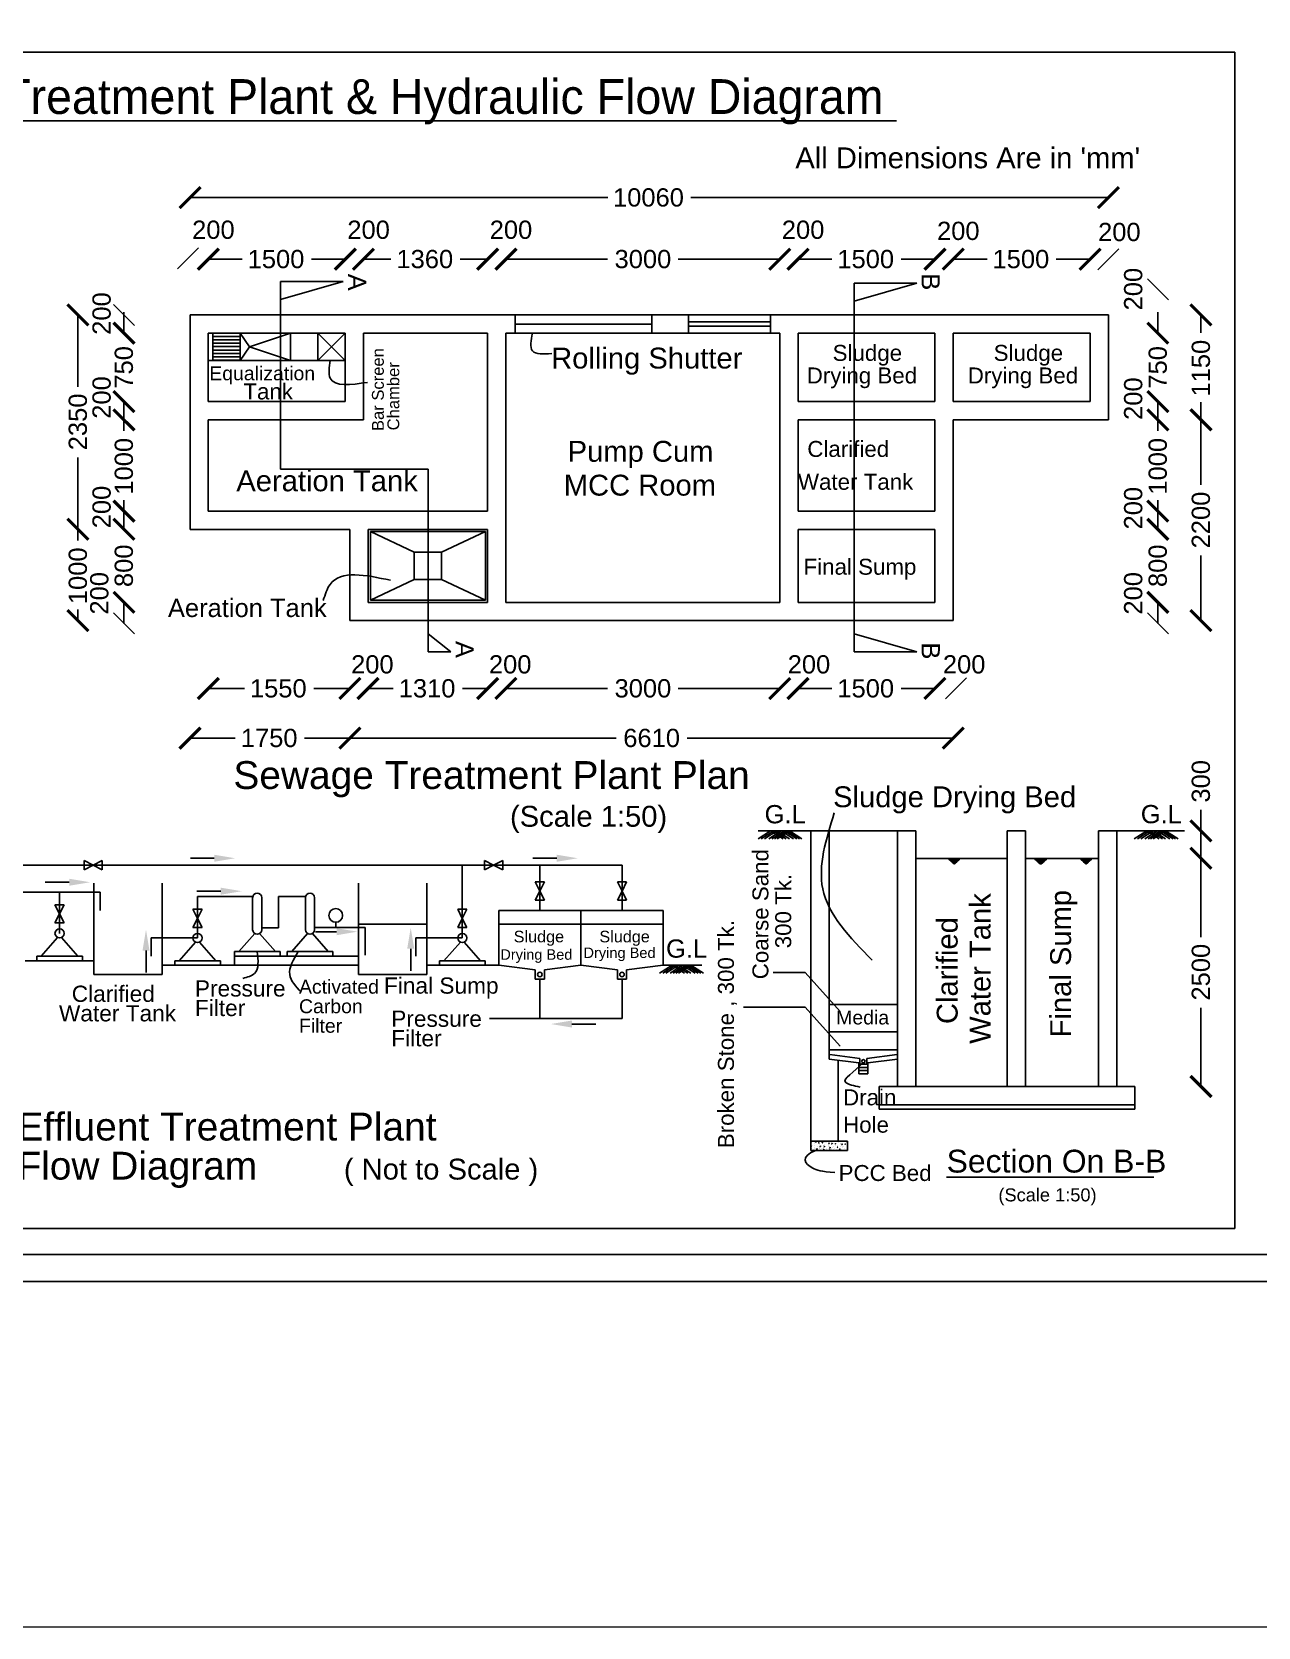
# Model space of a CAD drawing. Header units: metres. Extents: x 33037 to 86814, y -4407 to 25.
# Drawn here: x 86683.29 to 86718.1, y -4230.78 to -4185.48 of the extents above; entities that cross this region are included whole.
import ezdxf

# ---------------------------------------------------------------- set-up
doc = ezdxf.new("R2010")
doc.units = ezdxf.units.M
doc.header["$MEASUREMENT"] = 0
doc.linetypes.add('ACAD_ISO02W100', pattern=[15, 12, -3])
doc.layers.add('LOCATION_PLAN', color=7, linetype='Continuous', lineweight=0)
doc.styles.add('book anti', font='BKANT.TTF')
doc.styles.get("Standard").update_dxf_attribs({"font": 'arial.ttf'})

msp = doc.modelspace()

# ---------------------------------------------------------------- linework, layer by layer
for p, q in [((86717.43983, -4186.05223), (86668.67503, -4186.05223)), ((86717.43983, -4219.45929), (86717.43983, -4186.05223)), ((86687.77815, -4190.18368), (86699.63601, -4190.18368)), ((86713.85059, -4190.18368), (86701.99273, -4190.18368)), ((86688.29649, -4191.9339), (86689.25649, -4191.9339)), ((86692.18403, -4191.9339), (86691.22402, -4191.9339)), ((86692.70237, -4191.9339), (86693.48095, -4191.9339)), ((86696.22707, -4191.9339), (86695.44848, -4191.9339)), ((86696.74541, -4191.9339), (86699.62673, -4191.9339)), ((86704.52049, -4191.9339), (86701.63917, -4191.9339)), ((86705.03883, -4191.9339), (86705.99883, -4191.9339)), ((86708.92637, -4191.9339), (86707.96636, -4191.9339)), ((86709.44471, -4191.9339), (86710.40471, -4191.9339)), ((86713.33225, -4191.9339), (86712.37224, -4191.9339)), ((86692.12204, -4192.56916), (86690.34444, -4193.07726)), ((86690.34444, -4192.56916), (86692.12204, -4192.56916)), ((86706.62986, -4192.61358), (86708.40745, -4192.61358)), ((86708.40745, -4192.61358), (86706.62986, -4193.12168)), ((86684.59452, -4193.51552), (86684.59452, -4195.55663)), ((86685.90105, -4194.03386), (86685.90105, -4193.43777)), ((86687.77815, -4193.51552), (86687.77815, -4199.606)), ((86687.77815, -4193.51552), (86696.22707, -4193.51552)), ((86713.85059, -4193.51552), (86696.22707, -4193.51552)), ((86697.00458, -4194.03386), (86697.00458, -4193.51552)), ((86697.00458, -4193.77469), (86700.89212, -4193.77469)), ((86700.89212, -4194.03386), (86700.89212, -4193.51552)), ((86701.92879, -4194.03386), (86701.92879, -4193.51552)), ((86701.92879, -4193.7099), (86704.26132, -4193.7099)), ((86704.26132, -4194.03386), (86704.26132, -4193.51552)), ((86713.85059, -4196.49597), (86713.85059, -4193.51552)), ((86715.25458, -4194.03386), (86715.25458, -4193.43777)), ((86716.4789, -4193.51552), (86716.4789, -4194.02198)), ((86688.29649, -4194.03386), (86688.29649, -4195.97763)), ((86688.42607, -4194.03386), (86688.29649, -4194.03386)), ((86688.42607, -4194.03386), (86688.42607, -4194.81137)), ((86688.42607, -4194.03386), (86689.20358, -4194.03386)), ((86689.20358, -4194.12554), (86688.42607, -4194.12554)), ((86689.20358, -4194.22273), (86688.42607, -4194.22273)), ((86692.18403, -4194.03386), (86689.20358, -4194.03386)), ((86689.20358, -4194.03386), (86689.20358, -4194.81137)), ((86689.20358, -4194.03386), (86689.46275, -4194.42261)), ((86689.46275, -4194.42261), (86690.62901, -4194.03386)), ((86690.62901, -4194.03386), (86690.62901, -4194.81137)), ((86691.40652, -4194.03386), (86691.40652, -4194.81137)), ((86691.40652, -4194.81137), (86692.18403, -4194.03386)), ((86691.40652, -4194.03386), (86692.18403, -4194.81137)), ((86692.18403, -4194.03386), (86692.18403, -4195.97763)), ((86692.70237, -4194.03386), (86692.70237, -4196.49597)), ((86696.22707, -4194.03386), (86692.70237, -4194.03386)), ((86696.22707, -4194.03386), (86696.22707, -4199.08766)), ((86696.74541, -4194.03386), (86696.74541, -4201.67936)), ((86704.52049, -4194.03386), (86696.74541, -4194.03386)), ((86701.92879, -4193.83948), (86704.26132, -4193.83948)), ((86704.52049, -4201.67936), (86704.52049, -4194.03386)), ((86705.03883, -4195.97763), (86705.03883, -4194.03386)), ((86708.92637, -4194.03386), (86705.03883, -4194.03386)), ((86708.92637, -4195.97763), (86708.92637, -4194.03386)), ((86713.33225, -4194.03386), (86709.44471, -4194.03386)), ((86709.44471, -4195.97763), (86709.44471, -4194.03386)), ((86713.33225, -4195.97763), (86713.33225, -4194.03386)), ((86689.20358, -4194.31992), (86688.42607, -4194.31992)), ((86689.20358, -4194.41711), (86688.42607, -4194.41711)), ((86689.20358, -4194.5143), (86688.42607, -4194.5143)), ((86689.20358, -4194.61149), (86688.42607, -4194.61149)), ((86689.20358, -4194.81137), (86689.46275, -4194.42261)), ((86689.46275, -4194.42261), (86690.62901, -4194.81137)), ((86692.18403, -4194.81137), (86688.29649, -4194.81137)), ((86689.20358, -4194.70867), (86688.42607, -4194.70867)), ((86689.20358, -4194.80586), (86688.42607, -4194.80586)), ((86688.42607, -4194.81137), (86689.20358, -4194.81137)), ((86685.90105, -4195.97763), (86685.90105, -4196.57372)), ((86692.18403, -4195.97763), (86688.29649, -4195.97763)), ((86708.92637, -4195.97763), (86705.03883, -4195.97763)), ((86713.33225, -4195.97763), (86709.44471, -4195.97763)), ((86715.25458, -4195.97763), (86715.25458, -4196.57372)), ((86716.4789, -4196.49597), (86716.4789, -4195.98951)), ((86685.90105, -4196.49597), (86685.90105, -4196.80805)), ((86692.70237, -4196.49597), (86688.29649, -4196.49597)), ((86688.29649, -4196.49597), (86688.29649, -4199.08766)), ((86708.92637, -4196.49597), (86705.03883, -4196.49597)), ((86705.03883, -4199.08766), (86705.03883, -4196.49597)), ((86708.92637, -4199.08766), (86708.92637, -4196.49597)), ((86709.44471, -4202.1977), (86709.44471, -4196.49597)), ((86713.85059, -4196.49597), (86709.44471, -4196.49597)), ((86715.25458, -4196.49597), (86715.25458, -4196.80805)), ((86716.4789, -4196.49597), (86716.4789, -4198.3427)), ((86684.59452, -4199.606), (86684.59452, -4197.56489)), ((86685.90105, -4199.08766), (86685.90105, -4198.77558)), ((86715.25458, -4199.08766), (86715.25458, -4198.77558)), ((86685.90105, -4199.606), (86685.90105, -4199.00991)), ((86696.22707, -4199.08766), (86688.29649, -4199.08766)), ((86708.92637, -4199.08766), (86705.03883, -4199.08766)), ((86715.25458, -4199.606), (86715.25458, -4199.00991)), ((86684.59452, -4199.606), (86684.59452, -4199.91808)), ((86692.31361, -4199.606), (86687.77815, -4199.606)), ((86692.31361, -4199.606), (86692.31361, -4202.1977)), ((86696.22707, -4199.606), (86692.83195, -4199.606)), ((86692.83195, -4199.606), (86692.83195, -4201.67936)), ((86696.16228, -4199.67079), (86692.89674, -4199.67079)), ((86692.89674, -4199.67079), (86692.89674, -4201.61456)), ((86694.14076, -4200.25393), (86692.89674, -4199.67079)), ((86694.91826, -4200.25393), (86696.16228, -4199.67079)), ((86696.16228, -4199.67079), (86696.16228, -4201.61456)), ((86696.22707, -4199.606), (86696.22707, -4201.67936)), ((86705.03883, -4201.67936), (86705.03883, -4199.606)), ((86708.92637, -4199.606), (86705.03883, -4199.606)), ((86708.92637, -4201.67936), (86708.92637, -4199.606)), ((86694.91826, -4200.25393), (86694.14076, -4200.25393)), ((86694.14076, -4200.25393), (86694.14076, -4201.03143)), ((86694.91826, -4201.03143), (86694.91826, -4200.25393)), ((86716.4789, -4202.1977), (86716.4789, -4200.35096)), ((86692.89674, -4201.61456), (86694.14076, -4201.03143)), ((86694.14076, -4201.03143), (86694.91826, -4201.03143)), ((86694.91826, -4201.03143), (86696.16228, -4201.61456)), ((86684.59452, -4202.1977), (86684.59452, -4201.88561)), ((86685.90105, -4201.67936), (86685.90105, -4202.27545)), ((86696.22707, -4201.67936), (86692.83195, -4201.67936)), ((86696.16228, -4201.61456), (86692.89674, -4201.61456)), ((86696.74541, -4201.67936), (86704.52049, -4201.67936)), ((86708.92637, -4201.67936), (86705.03883, -4201.67936)), ((86715.25458, -4201.67936), (86715.25458, -4202.27545)), ((86696.22707, -4202.1977), (86692.31361, -4202.1977)), ((86696.22707, -4202.1977), (86705.03883, -4202.1977)), ((86709.44471, -4202.1977), (86704.52049, -4202.1977)), ((86695.1777, -4203.08316), (86694.54045, -4202.57506)), ((86708.40975, -4203.08316), (86706.63216, -4202.57506)), ((86694.54045, -4203.08316), (86695.1777, -4203.08316)), ((86706.62986, -4203.08316), (86708.40975, -4203.08316)), ((86688.29649, -4204.12418), (86689.32128, -4204.12418)), ((86692.31361, -4204.12418), (86691.28881, -4204.12418)), ((86692.83195, -4204.12418), (86693.54574, -4204.12418)), ((86696.22707, -4204.12418), (86695.51327, -4204.12418)), ((86696.74541, -4204.12418), (86699.62673, -4204.12418)), ((86704.52049, -4204.12418), (86701.63917, -4204.12418)), ((86705.03883, -4204.12418), (86705.99883, -4204.12418)), ((86708.92637, -4204.12418), (86707.96636, -4204.12418)), ((86687.77815, -4205.5333), (86689.06211, -4205.5333)), ((86692.31361, -4205.5333), (86691.02964, -4205.5333)), ((86692.31361, -4205.5333), (86699.87085, -4205.5333)), ((86709.44471, -4205.5333), (86701.88747, -4205.5333)), ((86716.4789, -4208.17038), (86716.4789, -4207.57429)), ((86704.25997, -4208.17038), (86703.90556, -4208.39089)), ((86703.90934, -4208.17038), (86705.91289, -4208.17038)), ((86704.35087, -4208.17038), (86703.99646, -4208.39089)), ((86704.44177, -4208.17038), (86704.08736, -4208.39089)), ((86704.55993, -4208.17038), (86704.20552, -4208.39089)), ((86704.25997, -4208.17038), (86704.61438, -4208.39089)), ((86704.65083, -4208.17038), (86704.29642, -4208.39089)), ((86704.35087, -4208.17038), (86704.70528, -4208.39089)), ((86704.72355, -4208.17038), (86704.36914, -4208.39089)), ((86704.44177, -4208.17038), (86704.79618, -4208.39089)), ((86704.79627, -4208.17038), (86704.44186, -4208.39089)), ((86704.55993, -4208.17038), (86704.91435, -4208.39089)), ((86704.65083, -4208.17038), (86705.00524, -4208.39089)), ((86704.72355, -4208.17038), (86705.07796, -4208.39089)), ((86704.79627, -4208.17038), (86705.15068, -4208.39089)), ((86705.40327, -4217.24131), (86705.40327, -4208.17038)), ((86705.40327, -4208.17038), (86707.86538, -4208.17038)), ((86705.92161, -4214.64961), (86705.92161, -4208.17038)), ((86707.86538, -4215.42712), (86707.86538, -4208.17038)), ((86707.86538, -4208.17038), (86708.38372, -4208.17038)), ((86708.38372, -4215.42712), (86708.38372, -4208.17038)), ((86710.97541, -4215.42712), (86710.97541, -4208.17038)), ((86710.97541, -4208.17038), (86711.49375, -4208.17038)), ((86711.49375, -4215.42712), (86711.49375, -4208.17038)), ((86713.56711, -4215.42712), (86713.56711, -4208.17038)), ((86713.56711, -4208.17038), (86714.08544, -4208.17038)), ((86714.08544, -4215.42712), (86714.08544, -4208.17038)), ((86714.08544, -4208.17038), (86716.0066, -4208.17038)), ((86714.93945, -4208.17038), (86714.58504, -4208.39089)), ((86715.03035, -4208.17038), (86714.67594, -4208.39089)), ((86715.12125, -4208.17038), (86714.76684, -4208.39089)), ((86715.23942, -4208.17038), (86714.88501, -4208.39089)), ((86714.93945, -4208.17038), (86715.29387, -4208.39089)), ((86715.33032, -4208.17038), (86714.9759, -4208.39089)), ((86715.03035, -4208.17038), (86715.38477, -4208.39089)), ((86715.40303, -4208.17038), (86715.04862, -4208.39089)), ((86715.12125, -4208.17038), (86715.47566, -4208.39089)), ((86715.47575, -4208.17038), (86715.12134, -4208.39089)), ((86715.23942, -4208.17038), (86715.59383, -4208.39089)), ((86715.33032, -4208.17038), (86715.68473, -4208.39089)), ((86715.40303, -4208.17038), (86715.75745, -4208.39089)), ((86715.47575, -4208.17038), (86715.83017, -4208.39089)), ((86716.4789, -4208.94789), (86716.4789, -4208.17038)), ((86684.76859, -4209.27107), (86684.76859, -4209.0119)), ((86684.76859, -4209.0119), (86685.02776, -4209.14148)), ((86685.02776, -4209.14148), (86684.76859, -4209.27107)), ((86685.02776, -4209.14148), (86685.28693, -4209.0119)), ((86685.02776, -4209.14148), (86685.28693, -4209.27107)), ((86685.28693, -4209.0119), (86685.28693, -4209.27107)), ((86688.46644, -4208.94544), (86687.78852, -4208.94544)), ((86696.13589, -4209.0119), (86696.39506, -4209.14148)), ((86696.13589, -4209.27107), (86696.13589, -4209.0119)), ((86696.39506, -4209.14148), (86696.13589, -4209.27107)), ((86696.39506, -4209.14148), (86696.65423, -4209.0119)), ((86696.39506, -4209.14148), (86696.65423, -4209.27107)), ((86696.65423, -4209.0119), (86696.65423, -4209.27107)), ((86698.18988, -4208.94544), (86697.51196, -4208.94544)), ((86708.38372, -4208.94789), (86710.97541, -4208.94789)), ((86711.49375, -4208.94789), (86713.56711, -4208.94789)), ((86716.4789, -4208.94789), (86716.4789, -4211.18338)), ((86684.34674, -4209.62752), (86683.66881, -4209.62752)), ((86697.70867, -4209.8758), (86697.57909, -4209.61663)), ((86697.57909, -4209.61663), (86697.83826, -4209.61663)), ((86697.83826, -4209.61663), (86697.70867, -4209.8758)), ((86699.91161, -4209.61663), (86700.17078, -4209.61663)), ((86700.0412, -4209.8758), (86699.91161, -4209.61663)), ((86700.17078, -4209.61663), (86700.0412, -4209.8758)), ((86685.04472, -4212.24528), (86685.04472, -4209.65359)), ((86686.98849, -4212.24528), (86686.98849, -4209.65359)), ((86688.6486, -4209.88109), (86687.97067, -4209.88109)), ((86689.5551, -4210.06741), (86689.5551, -4210.97451)), ((86689.81427, -4210.06741), (86689.81427, -4210.97451)), ((86690.28495, -4210.92579), (86690.28495, -4210.03103)), ((86690.28495, -4210.03103), (86691.06055, -4210.03103)), ((86691.05534, -4210.06741), (86691.05534, -4210.97451)), ((86691.31451, -4210.06741), (86691.31451, -4210.97451)), ((86692.56064, -4212.24528), (86692.56064, -4209.65359)), ((86694.50441, -4212.24528), (86694.50441, -4209.65359)), ((86697.70867, -4209.8758), (86697.57909, -4210.13497)), ((86697.70867, -4209.8758), (86697.83826, -4210.13497)), ((86700.0412, -4209.8758), (86699.91161, -4210.13497)), ((86700.0412, -4209.8758), (86700.17078, -4210.13497)), ((86684.07284, -4210.52372), (86683.94325, -4210.26455)), ((86683.94325, -4210.26455), (86684.20242, -4210.26455)), ((86684.07284, -4210.52372), (86683.94325, -4210.78289)), ((86684.20242, -4210.26455), (86684.07284, -4210.52372)), ((86684.07284, -4210.52372), (86684.20242, -4210.78289)), ((86687.98982, -4210.65331), (86687.86024, -4210.39414)), ((86687.86024, -4210.39414), (86688.11941, -4210.39414)), ((86688.11941, -4210.39414), (86687.98982, -4210.65331)), ((86695.37615, -4210.39414), (86695.63532, -4210.39414)), ((86695.50573, -4210.65331), (86695.37615, -4210.39414)), ((86695.63532, -4210.39414), (86695.50573, -4210.65331)), ((86696.54241, -4210.43109), (86696.54241, -4211.98611)), ((86696.54241, -4210.43109), (86698.87493, -4210.43109)), ((86697.83826, -4210.13497), (86697.57909, -4210.13497)), ((86698.87493, -4211.98611), (86698.87493, -4210.43109)), ((86698.87493, -4210.43109), (86701.20746, -4210.43109)), ((86698.87493, -4210.43109), (86698.87493, -4211.98611)), ((86700.17078, -4210.13497), (86699.91161, -4210.13497)), ((86701.20746, -4211.98611), (86701.20746, -4210.43109)), ((86684.20242, -4210.78289), (86683.94325, -4210.78289)), ((86687.98982, -4210.65331), (86687.86024, -4210.91248)), ((86688.11941, -4210.91248), (86687.86024, -4210.91248)), ((86687.98982, -4210.65331), (86688.11941, -4210.91248)), ((86689.81427, -4210.92579), (86690.28495, -4210.92579)), ((86691.31451, -4210.97451), (86691.31451, -4210.84492)), ((86691.91189, -4210.76439), (86691.91189, -4210.90971)), ((86692.56064, -4210.81985), (86694.50441, -4210.81985)), ((86695.50573, -4210.65331), (86695.37615, -4210.91248)), ((86695.63532, -4210.91248), (86695.37615, -4210.91248)), ((86695.50573, -4210.65331), (86695.63532, -4210.91248)), ((86696.54241, -4210.81985), (86698.87493, -4210.81985)), ((86698.87493, -4210.81985), (86701.20746, -4210.81985)), ((86684.0185, -4211.19666), (86683.5545, -4211.72694)), ((86684.12718, -4211.19666), (86684.59118, -4211.72694)), ((86687.93548, -4211.32624), (86687.47148, -4211.85652)), ((86688.04416, -4211.32624), (86688.50816, -4211.85652)), ((86689.61548, -4211.08406), (86689.16635, -4211.59736)), ((86689.7539, -4211.08406), (86690.20303, -4211.59736)), ((86691.11571, -4211.08406), (86690.66658, -4211.59736)), ((86691.25413, -4211.08406), (86691.70326, -4211.59736)), ((86691.93731, -4211.03202), (86691.33618, -4211.03434)), ((86695.45139, -4211.32624), (86694.98739, -4211.85652)), ((86695.56007, -4211.32624), (86696.02407, -4211.85652)), ((86683.10095, -4211.85652), (86685.04472, -4211.85652)), ((86684.72076, -4211.72694), (86683.42492, -4211.72694)), ((86683.42492, -4211.85652), (86683.42492, -4211.72694)), ((86684.72076, -4211.85652), (86684.72076, -4211.72694)), ((86686.52696, -4211.56689), (86686.52696, -4212.19165)), ((86687.3419, -4211.98611), (86687.3419, -4211.85652)), ((86688.63774, -4211.85652), (86687.3419, -4211.85652)), ((86688.63774, -4211.98611), (86688.63774, -4211.85652)), ((86690.33261, -4211.59736), (86689.03677, -4211.59736)), ((86689.03677, -4211.98611), (86689.03677, -4211.59736)), ((86689.03677, -4211.72694), (86692.56064, -4211.72694)), ((86690.33261, -4211.72694), (86690.33261, -4211.59736)), ((86690.537, -4211.72694), (86690.537, -4211.59736)), ((86691.83284, -4211.59736), (86690.537, -4211.59736)), ((86691.83284, -4211.72694), (86691.83284, -4211.59736)), ((86694.04311, -4211.51476), (86694.04311, -4212.13951)), ((86696.15366, -4211.85652), (86694.85781, -4211.85652)), ((86694.85781, -4211.98611), (86694.85781, -4211.85652)), ((86696.15366, -4211.85652), (86696.15366, -4211.98611)), ((86685.04472, -4212.24528), (86686.98849, -4212.24528)), ((86686.98849, -4212.24528), (86686.98849, -4211.98611)), ((86686.98849, -4211.98611), (86692.56064, -4211.98611)), ((86686.98849, -4212.24528), (86686.98849, -4212.21936)), ((86692.56064, -4212.24528), (86694.50441, -4212.24528)), ((86694.50441, -4211.98611), (86696.54241, -4211.98611)), ((86696.54241, -4211.98611), (86697.57909, -4212.11569)), ((86697.57909, -4212.37486), (86697.57909, -4212.11569)), ((86697.83826, -4212.11569), (86698.87493, -4211.98611)), ((86697.83826, -4212.37486), (86697.83826, -4212.11569)), ((86698.87493, -4211.98611), (86699.91161, -4212.11569)), ((86699.91161, -4212.37486), (86699.91161, -4212.11569)), ((86700.17078, -4212.11569), (86701.20746, -4211.98611)), ((86700.17078, -4212.37486), (86700.17078, -4212.11569)), ((86701.4617, -4211.98611), (86701.10729, -4212.20662)), ((86701.5526, -4211.98611), (86701.19819, -4212.20662)), ((86701.20746, -4211.98611), (86702.30315, -4211.98611)), ((86701.6435, -4211.98611), (86701.28908, -4212.20662)), ((86701.76166, -4211.98611), (86701.40725, -4212.20662)), ((86701.4617, -4211.98611), (86701.81611, -4212.20662)), ((86701.85256, -4211.98611), (86701.49815, -4212.20662)), ((86701.5526, -4211.98611), (86701.90701, -4212.20662)), ((86701.92528, -4211.98611), (86701.57087, -4212.20662)), ((86701.6435, -4211.98611), (86701.99791, -4212.20662)), ((86701.998, -4211.98611), (86701.64359, -4212.20662)), ((86701.76166, -4211.98611), (86702.11608, -4212.20662)), ((86701.85256, -4211.98611), (86702.20697, -4212.20662)), ((86701.92528, -4211.98611), (86702.27969, -4212.20662)), ((86701.998, -4211.98611), (86702.35241, -4212.20662)), ((86705.23745, -4212.19261), (86704.33239, -4212.19261)), ((86706.23227, -4213.30199), (86705.23745, -4212.19261)), ((86697.57909, -4212.37486), (86697.83826, -4212.37486)), ((86699.91161, -4212.37486), (86700.17078, -4212.37486)), ((86705.23745, -4213.17335), (86703.48826, -4213.17335)), ((86706.23227, -4214.28273), (86705.23745, -4213.17335)), ((86705.92161, -4213.0946), (86707.86538, -4213.0946)), ((86716.4789, -4215.42712), (86716.4789, -4213.19163)), ((86698.61724, -4213.65369), (86699.29516, -4213.65369)), ((86705.92161, -4213.87211), (86707.86538, -4213.87211)), ((86705.92161, -4214.39044), (86707.86538, -4214.39044)), ((86705.93768, -4214.52103), (86706.79631, -4214.62836)), ((86706.79631, -4214.62836), (86706.79631, -4214.79424)), ((86707.84931, -4214.52103), (86706.99068, -4214.62836)), ((86706.99068, -4214.62836), (86706.99068, -4214.79424)), ((86705.92161, -4214.64961), (86706.76391, -4214.7549)), ((86706.18078, -4216.98214), (86706.18078, -4214.68201)), ((86706.76391, -4214.7549), (86706.76391, -4215.0669)), ((86706.76391, -4214.88548), (86707.02308, -4214.88548)), ((86706.76391, -4214.97619), (86707.02308, -4214.97619)), ((86706.76391, -4215.0669), (86707.02308, -4215.0669)), ((86706.79631, -4214.79424), (86706.99068, -4214.79424)), ((86707.86538, -4214.64961), (86707.02308, -4214.7549)), ((86707.02308, -4214.7549), (86707.02308, -4215.0669)), ((86707.86538, -4215.42712), (86707.34704, -4215.42712)), ((86707.34704, -4215.42712), (86707.34704, -4216.07505)), ((86707.34704, -4215.42712), (86714.60378, -4215.42712)), ((86714.60378, -4215.42712), (86714.60378, -4216.07505)), ((86707.34704, -4215.94546), (86714.60378, -4215.94546)), ((86707.34704, -4216.07505), (86714.60378, -4216.07505)), ((86705.40327, -4216.98214), (86706.43995, -4216.98214)), ((86705.40327, -4217.24131), (86706.43995, -4217.24131)), ((86706.43995, -4217.24131), (86706.43995, -4216.98214)), ((86709.25742, -4218.0006), (86715.14182, -4218.0006)), ((86717.43983, -4219.45929), (86668.67503, -4219.45929))]:
    msp.add_line(p, q)
at = {"color": 0, "linetype": 'ByBlock'}
for p, q in [((86687.4251, -4192.20919), (86688.02119, -4191.6131)), ((86713.55254, -4192.23194), (86714.14863, -4191.63585)), ((86715.55263, -4193.08789), (86714.95654, -4192.4918)), ((86686.1991, -4193.81357), (86685.60301, -4193.21748)), ((86686.1991, -4202.57349), (86685.60301, -4201.9774)), ((86715.55263, -4202.57349), (86714.95654, -4201.9774)), ((86709.22441, -4204.42223), (86709.8205, -4203.82614))]:
    msp.add_line(p, q, dxfattribs=at)
at = {"linetype": 'ACAD_ISO02W100'}
for p, q in [((86690.34444, -4192.56916), (86690.34444, -4197.89598)), ((86706.62986, -4192.61358), (86706.62986, -4203.08316)), ((86690.34444, -4197.89598), (86694.54045, -4197.89598)), ((86694.54045, -4197.89598), (86694.54045, -4203.08316))]:
    msp.add_line(p, q, dxfattribs=at)
at = {"color": 5}
msp.add_line((86705.40327, -4208.17085), (86705.40374, -4208.17038), dxfattribs=at)
at = {"linetype": 'ACAD_ISO02W100', "ltscale": 13.5}
for p, q in [((86680.50926, -4209.14148), (86700.0412, -4209.14148)), ((86695.50573, -4211.2086), (86695.50573, -4209.14148)), ((86697.70867, -4210.43109), (86697.70867, -4209.14148)), ((86700.0412, -4210.43109), (86700.0412, -4209.14148)), ((86684.07284, -4209.91275), (86682.92326, -4209.91275)), ((86684.07284, -4211.07902), (86684.07284, -4209.91275)), ((86684.07284, -4209.91275), (86685.22242, -4209.91275)), ((86685.22242, -4209.91275), (86685.22242, -4210.43109)), ((86687.98982, -4211.2086), (86687.98982, -4210.03103)), ((86687.98982, -4210.03103), (86689.56032, -4210.03103)), ((86691.31451, -4210.90971), (86692.74956, -4210.90971)), ((86692.74956, -4210.90971), (86692.74956, -4211.70027)), ((86687.98982, -4211.2086), (86686.67252, -4211.2086)), ((86686.67252, -4211.2086), (86686.67252, -4211.72176)), ((86695.50573, -4211.2086), (86694.18843, -4211.2086)), ((86694.18843, -4211.2086), (86694.18843, -4211.72176)), ((86697.70867, -4212.37486), (86697.70867, -4213.49809)), ((86700.0412, -4212.37486), (86700.0412, -4213.49809)), ((86700.0412, -4213.49809), (86696.27535, -4213.49809))]:
    msp.add_line(p, q, dxfattribs=at)
at = {"color": 8}
for p, q in [((86709.6366, -4208.97032), (86709.31124, -4208.97032)), ((86709.62498, -4208.98069), (86709.32286, -4208.98069)), ((86709.61336, -4208.99105), (86709.33448, -4208.99105)), ((86709.60174, -4209.00142), (86709.3461, -4209.00142)), ((86709.59012, -4209.01179), (86709.35772, -4209.01179)), ((86709.5785, -4209.02215), (86709.36934, -4209.02215)), ((86709.56688, -4209.03252), (86709.38096, -4209.03252)), ((86709.55526, -4209.04289), (86709.39258, -4209.04289)), ((86709.54364, -4209.05325), (86709.4042, -4209.05325)), ((86709.53202, -4209.06362), (86709.41582, -4209.06362)), ((86709.5204, -4209.07399), (86709.42744, -4209.07399)), ((86709.50878, -4209.08435), (86709.43906, -4209.08435)), ((86709.49716, -4209.09472), (86709.45068, -4209.09472)), ((86709.48554, -4209.10509), (86709.4623, -4209.10509)), ((86712.07977, -4208.97032), (86711.75442, -4208.97032)), ((86712.06815, -4208.98069), (86711.76604, -4208.98069)), ((86712.05653, -4208.99105), (86711.77766, -4208.99105)), ((86712.10381, -4208.97032), (86711.77845, -4208.97032)), ((86712.04491, -4209.00142), (86711.78928, -4209.00142)), ((86712.09219, -4208.98069), (86711.79007, -4208.98069)), ((86712.03329, -4209.01179), (86711.8009, -4209.01179)), ((86712.08057, -4208.99105), (86711.80169, -4208.99105)), ((86712.02167, -4209.02215), (86711.81252, -4209.02215)), ((86712.06895, -4209.00142), (86711.81331, -4209.00142)), ((86712.01005, -4209.03252), (86711.82414, -4209.03252)), ((86712.05733, -4209.01179), (86711.82493, -4209.01179)), ((86711.99843, -4209.04289), (86711.83576, -4209.04289)), ((86712.04571, -4209.02215), (86711.83655, -4209.02215)), ((86711.98681, -4209.05325), (86711.84737, -4209.05325)), ((86712.03409, -4209.03252), (86711.84817, -4209.03252)), ((86711.97519, -4209.06362), (86711.85899, -4209.06362)), ((86712.02247, -4209.04289), (86711.85979, -4209.04289)), ((86711.96357, -4209.07399), (86711.87061, -4209.07399)), ((86712.01085, -4209.05325), (86711.87141, -4209.05325)), ((86711.95195, -4209.08435), (86711.88223, -4209.08435)), ((86711.99923, -4209.06362), (86711.88303, -4209.06362)), ((86711.94033, -4209.09472), (86711.89385, -4209.09472)), ((86711.98761, -4209.07399), (86711.89465, -4209.07399)), ((86711.92871, -4209.10509), (86711.90547, -4209.10509)), ((86711.97599, -4209.08435), (86711.90627, -4209.08435)), ((86711.96437, -4209.09472), (86711.91789, -4209.09472)), ((86711.95275, -4209.10509), (86711.92951, -4209.10509)), ((86713.38073, -4208.97032), (86713.05537, -4208.97032)), ((86713.36911, -4208.98069), (86713.06699, -4208.98069)), ((86713.35749, -4208.99105), (86713.07861, -4208.99105)), ((86713.34587, -4209.00142), (86713.09023, -4209.00142)), ((86713.33425, -4209.01179), (86713.10185, -4209.01179)), ((86713.32263, -4209.02215), (86713.11347, -4209.02215)), ((86713.31101, -4209.03252), (86713.12509, -4209.03252)), ((86713.29939, -4209.04289), (86713.13671, -4209.04289)), ((86713.28777, -4209.05325), (86713.14833, -4209.05325)), ((86713.27615, -4209.06362), (86713.15995, -4209.06362)), ((86713.26453, -4209.07399), (86713.17157, -4209.07399)), ((86713.25291, -4209.08435), (86713.18319, -4209.08435)), ((86713.24129, -4209.09472), (86713.19481, -4209.09472)), ((86713.22967, -4209.10509), (86713.20643, -4209.10509))]:
    msp.add_line(p, q, dxfattribs=at)
at = {"color": 1}
for p, q in [((86705.40327, -4217.11111), (86705.42066, -4217.10443)), ((86705.40327, -4217.11191), (86705.41541, -4217.1201)), ((86705.41542, -4217.12021), (86705.42068, -4217.10455)), ((86705.42459, -4217.15711), (86705.42459, -4217.15711)), ((86705.42703, -4217.01268), (86705.42703, -4217.01268)), ((86705.43121, -4217.17992), (86705.43121, -4217.17992)), ((86705.48442, -4217.21132), (86705.48442, -4217.21132)), ((86705.49277, -4217.05489), (86705.49277, -4217.05489)), ((86705.49512, -4217.05669), (86705.49512, -4217.05669)), ((86705.50888, -4217.19114), (86705.50888, -4217.19114)), ((86705.51203, -4217.10486), (86705.51203, -4217.10486)), ((86705.51492, -4217.15096), (86705.51492, -4217.15096)), ((86705.51518, -4217.01859), (86705.51518, -4217.01859)), ((86705.52008, -4217.23778), (86705.52008, -4217.23778)), ((86705.53418, -4217.00942), (86705.54667, -4216.99453)), ((86705.53418, -4217.00942), (86705.54967, -4217.01078)), ((86705.54968, -4217.01089), (86705.54668, -4216.99465)), ((86705.55721, -4217.21575), (86705.57536, -4217.20878)), ((86705.55721, -4217.21575), (86705.57011, -4217.22444)), ((86705.56538, -4217.01852), (86705.56538, -4217.01852)), ((86705.56956, -4217.18577), (86705.56956, -4217.18577)), ((86705.57012, -4217.22456), (86705.57538, -4217.2089)), ((86705.57014, -4217.20437), (86705.58263, -4217.18948)), ((86705.57014, -4217.20437), (86705.58563, -4217.20572)), ((86705.58564, -4217.20584), (86705.58264, -4217.18959)), ((86705.58497, -4217.22924), (86705.58497, -4217.22924)), ((86705.58826, -4217.13556), (86705.58826, -4217.13556)), ((86705.62027, -4217.02781), (86705.63842, -4217.02084)), ((86705.62027, -4217.02781), (86705.63317, -4217.0365)), ((86705.63318, -4217.03662), (86705.63844, -4217.02096)), ((86705.63556, -4217.18538), (86705.63556, -4217.18538)), ((86705.63979, -4217.17455), (86705.63979, -4217.17455)), ((86705.64294, -4217.08827), (86705.64294, -4217.08827)), ((86705.64609, -4217.00199), (86705.64609, -4217.00199)), ((86705.64626, -4217.03074), (86705.64626, -4217.03074)), ((86705.65314, -4217.12702), (86705.65314, -4217.12702)), ((86705.65327, -4217.1568), (86705.65327, -4217.1568)), ((86705.65472, -4217.13019), (86705.67491, -4217.10915)), ((86705.65472, -4217.13019), (86705.67777, -4217.13377)), ((86705.65644, -4217.03334), (86705.65644, -4217.03334)), ((86705.67779, -4217.13387), (86705.67492, -4217.10925)), ((86705.68312, -4217.21631), (86705.68312, -4217.21631)), ((86705.70374, -4217.02437), (86705.70374, -4217.02437)), ((86705.70791, -4217.19161), (86705.70791, -4217.19161)), ((86705.72007, -4217.02569), (86705.73256, -4217.0108)), ((86705.72007, -4217.02569), (86705.73556, -4217.02704)), ((86705.72132, -4217.0248), (86705.72132, -4217.0248)), ((86705.73557, -4217.02716), (86705.73258, -4217.01091)), ((86705.7513, -4217.11409), (86705.7513, -4217.11409)), ((86705.75603, -4217.22063), (86705.76852, -4217.20574)), ((86705.75603, -4217.22063), (86705.77152, -4217.22199)), ((86705.77153, -4217.2221), (86705.76854, -4217.20586)), ((86705.7744, -4217.15511), (86705.7744, -4217.15511)), ((86705.77497, -4217.13216), (86705.79312, -4217.12519)), ((86705.77497, -4217.13216), (86705.78787, -4217.14085)), ((86705.77755, -4217.06884), (86705.77755, -4217.06884)), ((86705.7807, -4216.98256), (86705.7807, -4216.98256)), ((86705.78671, -4217.15944), (86705.78671, -4217.15944)), ((86705.78788, -4217.14097), (86705.79314, -4217.12531)), ((86705.79162, -4217.16265), (86705.79162, -4217.16265)), ((86705.79741, -4217.0048), (86705.79741, -4217.0048)), ((86705.81948, -4217.01187), (86705.81948, -4217.01187)), ((86705.84209, -4217.03021), (86705.84209, -4217.03021)), ((86705.84626, -4217.19746), (86705.84626, -4217.19746)), ((86705.8468, -4217.19476), (86705.8468, -4217.19476)), ((86705.84881, -4217.21634), (86705.84881, -4217.21634)), ((86705.90431, -4217.22314), (86705.90431, -4217.22314)), ((86705.90596, -4217.04195), (86705.91845, -4217.02706)), ((86705.90596, -4217.04195), (86705.92145, -4217.0433)), ((86705.90746, -4217.13687), (86705.90746, -4217.13687)), ((86705.91061, -4217.05059), (86705.91061, -4217.05059)), ((86705.91168, -4217.18622), (86705.91168, -4217.18622)), ((86705.91498, -4217.09255), (86705.91498, -4217.09255)), ((86705.92147, -4217.04342), (86705.91847, -4217.02718)), ((86705.92967, -4217.2365), (86705.94782, -4217.22954)), ((86705.92967, -4217.2365), (86705.9368, -4217.24131)), ((86705.92997, -4217.16849), (86705.92997, -4217.16849)), ((86705.93132, -4217.17309), (86705.95151, -4217.15205)), ((86705.93132, -4217.17309), (86705.95437, -4217.17666)), ((86705.93785, -4217.13349), (86705.93785, -4217.13349)), ((86705.94192, -4217.23689), (86705.95441, -4217.222)), ((86705.94192, -4217.23689), (86705.95741, -4217.23825)), ((86705.94392, -4217.24131), (86705.94784, -4217.22965)), ((86705.95438, -4217.17676), (86705.95152, -4217.15215)), ((86705.95743, -4217.23837), (86705.95443, -4217.22212)), ((86705.97986, -4217.084), (86705.97986, -4217.084)), ((86705.98044, -4217.03606), (86705.98044, -4217.03606)), ((86705.98316, -4216.99033), (86705.98316, -4216.99033)), ((86705.98461, -4217.20331), (86705.98461, -4217.20331)), ((86705.99273, -4217.04857), (86706.01088, -4217.0416)), ((86705.99273, -4217.04857), (86706.00563, -4217.05726)), ((86705.99995, -4217.1904), (86705.99995, -4217.1904)), ((86706.00564, -4217.05738), (86706.0109, -4217.04172)), ((86706.00984, -4217.1733), (86706.00984, -4217.1733)), ((86706.03522, -4217.20655), (86706.03522, -4217.20655)), ((86706.03837, -4217.12027), (86706.03837, -4217.12027)), ((86706.04152, -4217.034), (86706.04152, -4217.034)), ((86706.06832, -4217.17434), (86706.06832, -4217.17434)), ((86706.07802, -4217.07108), (86706.07802, -4217.07108)), ((86706.08899, -4217.10755), (86706.08899, -4217.10755)), ((86706.09185, -4217.05821), (86706.10435, -4217.04332)), ((86706.09185, -4217.05821), (86706.10734, -4217.05957)), ((86706.10736, -4217.05968), (86706.10436, -4217.04344)), ((86706.11879, -4217.0419), (86706.11879, -4217.0419)), ((86706.12296, -4217.20915), (86706.12296, -4217.20915)), ((86706.13775, -4217.24131), (86706.14031, -4217.23827)), ((86706.14086, -4217.24131), (86706.14032, -4217.23838)), ((86706.14743, -4217.15291), (86706.16558, -4217.14595)), ((86706.14743, -4217.15291), (86706.16033, -4217.16161)), ((86706.15109, -4217.16445), (86706.15109, -4217.16445)), ((86706.16034, -4217.16172), (86706.1656, -4217.14606)), ((86706.16983, -4217.18712), (86706.16983, -4217.18712)), ((86706.17298, -4217.10084), (86706.17298, -4217.10084)), ((86706.17351, -4217.15175), (86706.17351, -4217.15175)), ((86706.17613, -4217.01457), (86706.17613, -4217.01457)), ((86706.20667, -4217.18018), (86706.20667, -4217.18018)), ((86706.20792, -4217.21599), (86706.2281, -4217.19495)), ((86706.20792, -4217.21599), (86706.23097, -4217.21956)), ((86706.23098, -4217.21966), (86706.22812, -4217.19505)), ((86706.23839, -4217.14321), (86706.23839, -4217.14321)), ((86706.24014, -4217.0816), (86706.24014, -4217.0816)), ((86706.24169, -4217.04953), (86706.24169, -4217.04953)), ((86706.25714, -4217.04775), (86706.25714, -4217.04775)), ((86706.26131, -4217.215), (86706.26131, -4217.215)), ((86706.26837, -4217.23251), (86706.26837, -4217.23251)), ((86706.27774, -4217.07448), (86706.29024, -4217.05959)), ((86706.27774, -4217.07448), (86706.29323, -4217.07583)), ((86706.29325, -4217.07595), (86706.29025, -4217.0597)), ((86706.30224, -4217.13851), (86706.30224, -4217.13851)), ((86706.3029, -4217.16887), (86706.3029, -4217.16887)), ((86706.30605, -4217.08259), (86706.30605, -4217.08259)), ((86706.30657, -4217.04099), (86706.30657, -4217.04099)), ((86706.3092, -4216.99632), (86706.3092, -4216.99632)), ((86706.33655, -4217.13029), (86706.33655, -4217.13029)), ((86706.34502, -4217.18603), (86706.34502, -4217.18603)), ((86706.36519, -4217.06932), (86706.38334, -4217.06236)), ((86706.36519, -4217.06932), (86706.37809, -4217.07802)), ((86706.3781, -4217.07813), (86706.38335, -4217.06247)), ((86706.39128, -4217.05566), (86706.39128, -4217.05566)), ((86706.39549, -4217.0536), (86706.39549, -4217.0536)), ((86706.39966, -4217.22084), (86706.39966, -4217.22084)), ((86706.40122, -4217.22921), (86706.40122, -4217.22921)), ((86706.40473, -4217.02807), (86706.40473, -4217.02807)), ((86706.43065, -4217.23855), (86706.43065, -4217.23855)), ((86706.43205, -4217.21096), (86706.43205, -4217.21096)), ((86706.4338, -4217.15228), (86706.4338, -4217.15228)), ((86706.43696, -4217.066), (86706.43696, -4217.066))]:
    msp.add_line(p, q, dxfattribs=at)
for points in [[(86491.95709, -4070.35598), (86805.07732, -4070.35598), (86805.14908, -4220.96068), (86491.95709, -4220.96068)], [(86492.7198, -4071.11869), (86804.31461, -4071.11869), (86804.38637, -4220.19798), (86492.7198, -4220.19798)]]:
    msp.add_lwpolyline(points, close=True)
at = {"color": 0, "linetype": 'ByBlock', "const_width": 0.08941}
for points in [[(86688.07619, -4189.88563), (86687.4801, -4190.48172)], [(86713.55254, -4190.48172), (86714.14863, -4189.88563)], [(86688.59453, -4191.63585), (86687.99844, -4192.23194)], [(86691.88598, -4192.23194), (86692.48207, -4191.63585)], [(86693.00041, -4191.63585), (86692.40432, -4192.23194)], [(86695.92902, -4192.23194), (86696.52511, -4191.63585)], [(86697.04345, -4191.63585), (86696.44736, -4192.23194)], [(86704.22244, -4192.23194), (86704.81853, -4191.63585)], [(86705.33687, -4191.63585), (86704.74078, -4192.23194)], [(86708.62832, -4192.23194), (86709.22441, -4191.63585)], [(86709.74275, -4191.63585), (86709.14666, -4192.23194)], [(86713.0342, -4192.23194), (86713.63029, -4191.63585)], [(86684.89257, -4193.81357), (86684.29648, -4193.21748)], [(86716.77695, -4193.81357), (86716.18086, -4193.21748)], [(86685.60301, -4193.73582), (86686.1991, -4194.3319)], [(86714.95654, -4193.73582), (86715.55263, -4194.3319)], [(86686.1991, -4196.27568), (86685.60301, -4195.67959)], [(86715.55263, -4196.27568), (86714.95654, -4195.67959)], [(86686.1991, -4196.79401), (86685.60301, -4196.19792)], [(86715.55263, -4196.79401), (86714.95654, -4196.19792)], [(86716.18086, -4196.19792), (86716.77695, -4196.79401)], [(86716.77695, -4196.79401), (86716.18086, -4196.19792)], [(86685.60301, -4198.78962), (86686.1991, -4199.38571)], [(86714.95654, -4198.78962), (86715.55263, -4199.38571)], [(86684.29648, -4199.30796), (86684.89257, -4199.90405)], [(86684.89257, -4199.90405), (86684.29648, -4199.30796)], [(86685.60301, -4199.30796), (86686.1991, -4199.90405)], [(86714.95654, -4199.30796), (86715.55263, -4199.90405)], [(86686.1991, -4201.9774), (86685.60301, -4201.38131)], [(86715.55263, -4201.9774), (86714.95654, -4201.38131)], [(86684.29648, -4201.89965), (86684.89257, -4202.49574)], [(86716.18086, -4201.89965), (86716.77695, -4202.49574)], [(86688.59453, -4203.82614), (86687.99844, -4204.42223)], [(86692.01557, -4204.42223), (86692.61166, -4203.82614)], [(86693.12999, -4203.82614), (86692.53391, -4204.42223)], [(86695.92902, -4204.42223), (86696.52511, -4203.82614)], [(86697.04345, -4203.82614), (86696.44736, -4204.42223)], [(86704.22244, -4204.42223), (86704.81853, -4203.82614)], [(86705.33687, -4203.82614), (86704.74078, -4204.42223)], [(86708.62832, -4204.42223), (86709.22441, -4203.82614)], [(86688.07619, -4205.23526), (86687.4801, -4205.83135)], [(86692.61166, -4205.23526), (86692.01557, -4205.83135)], [(86692.01557, -4205.83135), (86692.61166, -4205.23526)], [(86709.14666, -4205.83135), (86709.74275, -4205.23526)], [(86716.77695, -4208.46842), (86716.18086, -4207.87233)], [(86716.77695, -4209.24593), (86716.18086, -4208.64984)], [(86716.18086, -4208.64984), (86716.77695, -4209.24593)], [(86716.18086, -4215.12908), (86716.77695, -4215.72517)]]:
    msp.add_lwpolyline(points, dxfattribs=at)
for centre, radius in [((86691.91413, -4210.57002), 0.19438), ((86684.07284, -4211.07902), 0.12958), ((86687.98982, -4211.2086), 0.12958), ((86695.50573, -4211.2086), 0.12958), ((86697.70867, -4212.24528), 0.06479), ((86700.0412, -4212.24528), 0.06479), ((86706.89349, -4214.7113), 0.04775)]:
    msp.add_circle(centre, radius)
for centre, start, end in [((86689.68469, -4210.06741), 0, 180), ((86691.18492, -4210.06741), 0, 180), ((86689.68469, -4210.97451), 180, 0), ((86691.18492, -4210.97451), 180, 0)]:
    msp.add_arc(centre, 0.12958, start, end)
for points in [[(86697.49684, -4194.03386), (86697.49684, -4194.53748), (86698.04528, -4194.61318)], [(86691.7571, -4194.80694), (86691.7571, -4195.31056), (86692.81734, -4195.43377)], [(86693.46835, -4201.05195), (86691.75359, -4201.17058), (86691.55908, -4201.62387)], [(86707.13959, -4211.83623), (86705.74065, -4209.81137), (86706.06833, -4207.6565)], [(86689.68469, -4211.59736), (86689.61029, -4212.21412), (86689.27284, -4212.35852)], [(86690.85012, -4211.59736), (86690.60715, -4212.24734), (86690.93111, -4212.75277)]]:
    msp.add_spline(points, degree=3)
for points, knots in [([(86706.86608, -4214.7504), (86706.66131, -4215.02508), (86706.0874, -4215.29043), (86706.62772, -4215.40574), (86706.80261, -4215.44306)], [32.69197173, 32.69197173, 32.69197173, 32.69197173, 377.33451697, 542.26119752, 542.26119752, 542.26119752, 542.26119752]), ([(86705.5363, -4217.24131), (86705.08054, -4217.43581), (86705.29804, -4217.71443), (86705.68837, -4217.84486), (86706.08245, -4217.87071)], [16.60141435, 16.60141435, 16.60141435, 16.60141435, 377.33451697, 542.26119752, 542.26119752, 542.26119752, 542.26119752])]:
    msp.add_open_spline(points, degree=3, knots=knots)
for points in [[(86688.46644, -4208.84609), (86689.06253, -4208.94544), (86688.46644, -4209.04478)], [(86698.18988, -4208.84609), (86698.78597, -4208.94544), (86698.18988, -4209.04478)], [(86684.34674, -4209.52817), (86684.94283, -4209.62752), (86684.34674, -4209.72686)], [(86688.6486, -4209.78174), (86689.24469, -4209.88109), (86688.6486, -4209.98044)], [(86686.42761, -4211.56689), (86686.52696, -4210.9708), (86686.6263, -4211.56689)], [(86691.93692, -4210.93267), (86692.53339, -4211.02972), (86691.93769, -4211.13137)], [(86693.94377, -4211.51476), (86694.04311, -4210.91867), (86694.14246, -4211.51476)], [(86698.61724, -4213.75304), (86698.02115, -4213.65369), (86698.61724, -4213.55434)]]:
    msp.add_solid(points)
at = {"layer": 'LOCATION_PLAN'}
msp.add_lwpolyline([(86482.86849, -4058.26657), (86813.75348, -4058.26657), (86813.75348, -4230.77853), (86482.86849, -4230.77853)], close=True, dxfattribs=at)

# ---------------------------------------------------------------- texts
at = {"style": 'book anti'}
msp.add_text('%%UPlan of Sewage Treatment Plant & Hydraulic Flow Diagram ', height=0.9874373, dxfattribs=at).set_placement((86672.8271, -4187.80886))
for s, height, p in [("All Dimensions Are in 'mm'", 0.5924624, (86704.96327, -4189.35184)), ('10060', 0.518339, (86699.78547, -4190.43843)), ('200', 0.518339, (86687.83667, -4191.35629)), ('200', 0.518339, (86692.24255, -4191.35629)), ('200', 0.518339, (86696.28559, -4191.35629)), ('200', 0.518339, (86704.57901, -4191.35629)), ('200', 0.518339, (86708.98489, -4191.38857)), ('200', 0.518339, (86713.55744, -4191.42032)), ('1500', 0.518339, (86689.41272, -4192.18865)), ('1360', 0.518339, (86693.63718, -4192.18847)), ('3000', 0.518339, (86699.82963, -4192.18847)), ('1500', 0.518339, (86706.15506, -4192.18865)), ('1500', 0.518339, (86710.56094, -4192.18865)), ('Rolling Shutter', 0.5924624, (86698.02955, -4195.03846)), ('Sludge ', 0.453546, (86706.02114, -4194.82148)), ('Sludge ', 0.453546, (86710.59276, -4194.82148)), ('Equalization', 0.3949749, (86688.32326, -4195.37291)), ('Drying Bed', 0.453546, (86705.28612, -4195.46242)), ('Drying Bed', 0.453546, (86709.85774, -4195.46242)), ('     Tank', 0.453546, (86688.41076, -4195.91648)), ('Pump Cum ', 0.592462, (86698.49838, -4197.68619)), ('Clarified', 0.453546, (86705.30245, -4197.54864)), ('Aeration Tank', 0.5924624, (86689.0916, -4198.52385)), (' MCC Room', 0.592462, (86698.15733, -4198.6471)), ('     Water Tank', 0.4535464, (86704.15708, -4198.48219)), ('Final Sump', 0.453546, (86705.19533, -4200.89408)), ('Aeration Tank', 0.5183387, (86687.14927, -4202.09563)), ('200', 0.518339, (86692.34922, -4203.69823)), ('200', 0.518339, (86696.26268, -4203.69823)), ('200', 0.518339, (86704.74568, -4203.69823)), ('200', 0.518339, (86709.15156, -4203.69823)), ('1550', 0.518339, (86689.47751, -4204.37893)), ('1310', 0.518339, (86693.70197, -4204.37875)), ('3000', 0.518339, (86699.82963, -4204.37875)), ('1500', 0.518339, (86706.15506, -4204.37893)), ('1750', 0.518339, (86689.21834, -4205.78805)), ('6610', 0.518339, (86700.07743, -4205.78805)), ('Sewage Treatment Plant Plan', 0.7899498, (86689.00859, -4206.97805)), (' Sludge Drying Bed', 0.5924624, (86705.8043, -4207.49572)), ('                            (Scale 1:50)', 0.5924624, (86690.42349, -4208.05013)), ('G.L', 0.518339, (86704.08993, -4207.95346)), ('G.L', 0.518339, (86714.76941, -4207.95146)), ('   Sludge', 0.329146, (86696.58233, -4211.33353)), ('   Sludge', 0.329146, (86699.01603, -4211.33353)), ('G.L', 0.518339, (86701.29165, -4211.76919)), ('Drying Bed', 0.296231, (86696.58625, -4211.82761)), ('Drying Bed', 0.296231, (86698.94759, -4211.77714)), (' Final Sump', 0.4608041, (86693.10294, -4212.79107)), ('  Clarified', 0.4608041, (86684.06106, -4213.02392)), ('  Pressure', 0.460804, (86687.55721, -4212.87256)), ('  Activated', 0.3949749, (86690.56421, -4212.79107)), ('Water Tank', 0.460804, (86684.05541, -4213.57843)), ('  Filter', 0.460804, (86687.55721, -4213.42707)), ('  Carbon', 0.394975, (86690.56421, -4213.34559)), ('  Pressure', 0.460804, (86693.1308, -4213.73202)), ('Media', 0.394975, (86706.12224, -4213.66484)), ('  Filter', 0.394975, (86690.56421, -4213.9001)), ('  Filter', 0.460804, (86693.1308, -4214.28653)), ('Drain', 0.453546, (86706.31778, -4215.96203)), ('Domestic Effluent Treatment Plant', 0.7899498, (86677.97154, -4216.96105)), ('Hole', 0.453546, (86706.31778, -4216.73835)), ('Hydraulic Flow Diagram', 0.7899498, (86677.97154, -4218.07008)), ('Section On B-B', 0.6479234, (86709.25742, -4217.87101)), ('( Not to Scale )', 0.5924624, (86692.14457, -4218.07008)), ('PCC Bed', 0.453546, (86706.19058, -4218.11048)), ('          (Scale 1:50)', 0.3702235, (86709.29093, -4218.68984))]:
    msp.add_text(s, height=height).set_placement(p)
for s, height, rotation, p in [('A', 0.51834, 270, (86692.25945, -4192.34576)), ('B', 0.51834, 270, (86708.54487, -4192.33413)), ('200', 0.518339, 90, (86714.81259, -4193.38781)), ('200', 0.518339, 90, (86685.52435, -4194.08088)), ('750', 0.518339, 90, (86686.1558, -4195.60965)), ('Bar Screen', 0.33692, 90, (86693.27844, -4196.81374)), ('750', 0.518339, 90, (86715.50933, -4195.60965)), ('1150', 0.518339, 90, (86716.73365, -4195.83328)), ('Chamber', 0.33692, 90, (86693.71728, -4196.7945)), ('200', 0.518339, 90, (86685.52435, -4196.46524)), ('200', 0.518339, 90, (86714.81259, -4196.49784)), ('2350', 0.518339, 90, (86684.84909, -4197.35948)), ('1000', 0.518339, 90, (86686.1558, -4198.61935)), ('1000', 0.518339, 90, (86715.50933, -4198.61935)), ('200', 0.518339, 90, (86685.52435, -4199.57527)), ('200', 0.518339, 90, (86714.81259, -4199.60787)), ('2200', 0.518339, 90, (86716.73365, -4200.14555)), ('800', 0.518339, 90, (86686.1558, -4201.24411)), ('800', 0.518339, 90, (86715.50933, -4201.24411)), ('1000', 0.518339, 90, (86684.84927, -4201.72939)), ('200', 0.518339, 90, (86685.45906, -4202.02564)), ('200', 0.518339, 90, (86714.81259, -4202.02564)), ('A', 0.51834, 270, (86695.31511, -4202.77366)), ('B', 0.51834, 270, (86708.54717, -4202.81558)), ('300', 0.518339, 90, (86716.73348, -4207.36463)), ('Coarse Sand ', 0.4535464, 90, (86704.1972, -4212.38202)), ('     300 Tk.', 0.4535464, 90, (86704.84517, -4212.38202)), ('     Water Tank', 0.5924624, 90, (86710.50341, -4215.36586)), ('Final Sump', 0.592462, 90, (86712.79006, -4214.03191)), (' Broken Stone , 300 Tk.', 0.4535464, 90, (86703.21918, -4217.35444)), (' Clarified', 0.592462, 90, (86709.56986, -4213.88393)), ('2500', 0.518339, 90, (86716.73365, -4212.98623))]:
    msp.add_text(s, height=height, rotation=rotation).set_placement(p)

doc.saveas('drawing.dxf')
